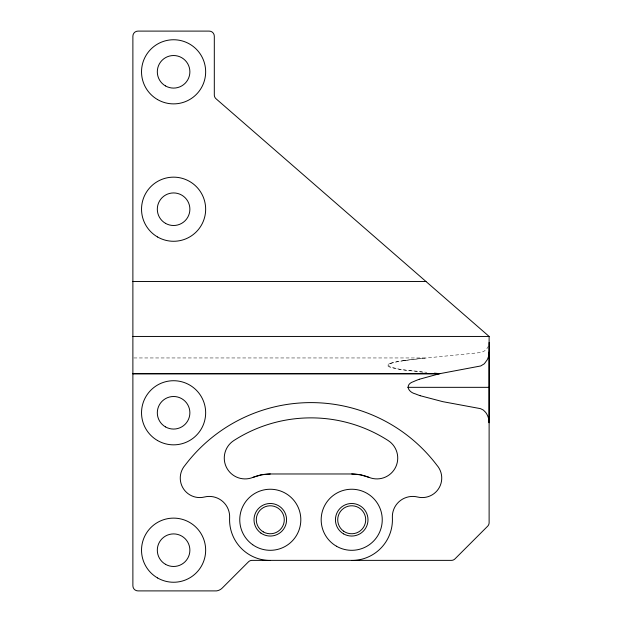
<?xml version="1.0" encoding="UTF-8"?>
<svg xmlns="http://www.w3.org/2000/svg" width="622" height="622" viewBox="0 0 622 622"><rect width="100%" height="100%" fill="white"/><g stroke="black" fill="none" stroke-linecap="round" stroke-linejoin="round"><path stroke-width="0.47" stroke-dasharray="3.11 2.33" d="M488.464 346.089L486.49 349.331L483.527 351.585L479.951 352.627L424.165 358.21M391.23 363.069L390.919 363.162A16.95 8.475 0 0 0 390.048 363.442C381.426 366.887 397.956 368.9 400.257 369.406A112.582 56.291 0 0 0 402.675 369.779L424.15 372.384M403.81 360.659L400.747 361.133A71.841 35.641 0 0 0 395.615 362.066L390.149 363.543L388.081 364.889A2.597 1.291 0 0 0 388.074 365.456C399.689 371.404 414.174 370.121 426.879 372.43M404.417 360.573L400.638 361.133A89.335 44.667 0 0 0 397.994 361.584L396.719 361.817A55.817 27.912 0 0 0 395.157 362.128A34.661 17.33 0 0 0 391.222 363.061M403.958 360.628L405.015 360.488M404.611 360.535L405.614 360.402M405.256 360.441L406.205 360.317M405.894 360.356L407.433 360.154M407.138 360.185L408.677 359.99M408.405 360.021L409.945 359.827M409.688 359.85L411.22 359.664M410.986 359.687L412.503 359.508M412.293 359.532L413.801 359.353M413.607 359.376L415.107 359.197M414.936 359.221L416.413 359.049M416.258 359.065L417.727 358.902M417.587 358.917L419.034 358.754M418.917 358.77L420.332 358.614M420.239 358.622L422.921 358.342M422.867 358.35L424.196 358.21M133.854 357.953L426.708 357.953"/><path stroke-width="0.93" d="M489.117 342.504L489.117 422.766A17.502 17.502 0 0 0 487.174 414.827L486.536 413.661A15.138 15.138 0 0 0 485.595 412.316L483.325 410.046L480.479 408.646L442.74 401.649L420.161 395.701M420.161 395.693A69.392 69.392 0 0 1 415.582 393.967C407.838 392.085 404.518 384.365 413.793 381.519A42.972 42.972 0 0 1 415.154 380.897A63.537 63.537 0 0 1 419.306 379.28M419.298 379.272L439.14 373.822L435.898 373.527M253.014 477.354L261.489 474.819L270.29 473.972L351.71 473.972L360.511 474.819L368.986 477.354A20.837 20.837 0 0 0 388.112 440.516A142.609 142.609 0 0 0 233.888 440.516A20.837 20.837 0 0 0 253.014 477.354A45.803 45.803 0 0 1 270.29 473.972M132.883 373.659L439.871 373.659L480.736 365.961L484.336 363.761L487.181 359.858A17.509 17.509 0 0 0 489.117 352.013M132.883 281.486L425.969 281.486M132.883 336.448L489.117 336.448L489.117 522.635A5.093 5.093 0 0 1 487.625 526.235L454.985 558.875A5.093 5.093 0 0 1 451.385 560.368L252.042 560.368A5.093 5.093 0 0 0 248.442 561.853L222.279 588.015A10.177 10.177 0 0 1 216.495 590.9L137.967 590.9A5.093 5.093 0 0 1 132.883 585.807L132.883 36.193A5.093 5.093 0 0 1 137.967 31.1L209.217 31.1A5.093 5.093 0 0 1 214.31 36.193L214.31 94.941A5.093 5.093 0 0 0 216.052 98.781L489.117 336.448M132.883 373.822L439.14 373.822M407.713 387.335L489.094 387.335M439.871 373.659L434.428 373.161M351.71 560.484A40.71 40.71 0 0 0 392.373 517.776A20.355 20.355 0 0 1 417.572 497.009A19.5 19.5 0 0 0 436.854 465.163A157.879 157.879 0 0 0 185.146 465.163A19.5 19.5 0 0 0 204.428 497.009A20.355 20.355 0 0 1 229.627 517.776A40.71 40.71 0 0 0 270.29 560.484M351.71 473.972A45.803 45.803 0 0 1 368.986 477.354M165.452 564.294A16.289 16.289 0 0 0 189.881 550.19A16.289 16.289 0 0 0 165.452 536.086A16.289 16.289 0 0 0 165.452 564.294M157.56 577.955A32.064 32.064 0 0 0 205.657 550.19A32.064 32.064 0 0 0 157.56 522.418A32.064 32.064 0 0 0 157.56 577.955M165.452 426.886A16.289 16.289 0 0 0 189.881 412.783A16.289 16.289 0 0 0 165.452 398.679A16.289 16.289 0 0 0 165.452 426.886M157.56 440.547A32.064 32.064 0 0 0 205.657 412.783A32.064 32.064 0 0 0 157.56 385.018A32.064 32.064 0 0 0 157.56 440.547M165.452 223.321A16.289 16.289 0 0 0 189.881 209.217A16.289 16.289 0 0 0 165.452 195.114A16.289 16.289 0 0 0 165.452 223.321M157.56 236.982A32.064 32.064 0 0 0 205.657 209.217A32.064 32.064 0 0 0 157.56 181.453A32.064 32.064 0 0 0 157.56 236.982M165.452 85.914A16.289 16.289 0 0 0 189.881 71.81A16.289 16.289 0 0 0 165.452 57.706A16.289 16.289 0 0 0 165.452 85.914M157.56 99.582A32.064 32.064 0 0 0 205.657 71.81A32.064 32.064 0 0 0 157.56 44.045A32.064 32.064 0 0 0 157.56 99.582M263.293 531.888A13.995 13.995 0 0 0 284.285 519.767A13.995 13.995 0 0 0 263.293 507.653A13.995 13.995 0 0 0 263.293 531.888M343.655 531.211A13.995 13.995 0 0 0 365.65 521.026A13.995 13.995 0 0 0 345.832 507.07A13.995 13.995 0 0 0 343.655 531.211M336.448 546.217A30.532 30.532 0 0 0 382.25 519.767A30.532 30.532 0 0 0 336.448 493.324A30.532 30.532 0 0 0 336.448 546.217M343.569 533.87A16.289 16.289 0 0 0 367.999 519.767A16.289 16.289 0 0 0 343.569 505.67A16.289 16.289 0 0 0 343.569 533.87M252.703 544.732A30.532 30.532 0 0 0 300.698 522.511A30.532 30.532 0 0 0 257.461 492.064A30.532 30.532 0 0 0 252.703 544.732M260.913 533.085A16.289 16.289 0 0 0 286.509 521.236A16.289 16.289 0 0 0 263.448 504.994A16.289 16.289 0 0 0 260.913 533.085"/></g></svg>
